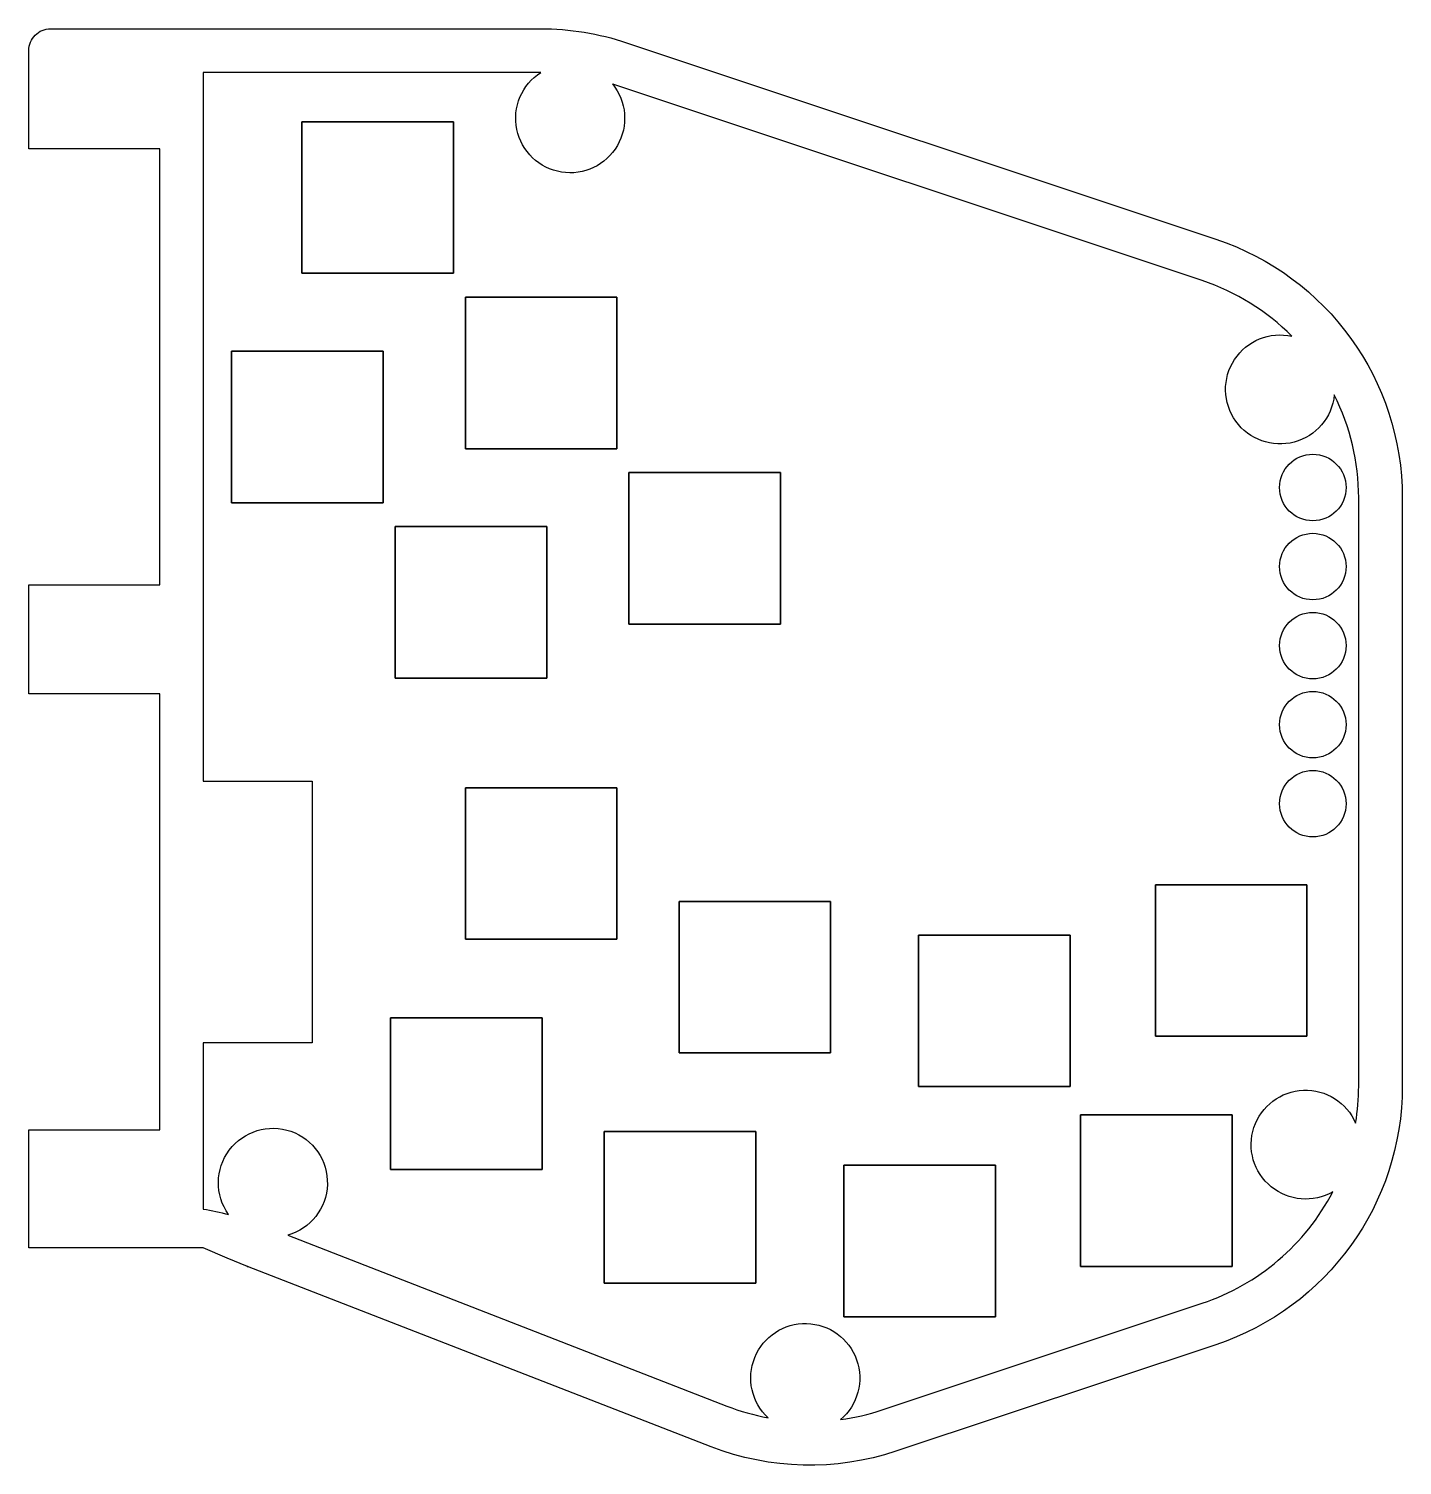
# Model space of a CAD drawing. Header units: millimetres. Extents: x 18 to 144, y -69 to 63.
import ezdxf

# ---------------------------------------------------------------- set-up
doc = ezdxf.new("R2010")
doc.units = ezdxf.units.MM
doc.layers.get('0').update_dxf_attribs({"linetype": 'CONTINUOUS'})

msp = doc.modelspace()

# ---------------------------------------------------------------- linework, layer by layer
for points in [[(18.07, -38.5), (25.07, -38.5), (30.09, -38.5), (30.09, 1.5), (25.07, 1.5), (18.07, 1.5), (18.07, 11.5), (25.07, 11.5), (30.09, 11.5), (30.09, 51.5), (25.07, 51.5), (18.07, 51.5), (18.07, 60.5, -0.414214), (20.07, 62.5), (25.07, 62.5), (65.01, 62.5, -0.080612), (72.91, 61.22), (126.97, 43.2, -0.322823), (144.07, 19.48), (144.07, -34.48, -0.322823), (126.97, -58.2), (97.62, -67.98, -0.174912), (80.66, -67.56), (38.13, -51.02), (36.28, -50.25), (34.07, -49.32), (25.07, -49.32), (18.07, -49.32)], [(140.07, -34.48), (140.07, 19.48, 0.116923), (137.83, 28.91, -2.628113), (133.94, 34.3, 0.116923), (125.71, 39.41), (71.65, 57.43, 0.000483), (71.61, 57.44, -2.628113), (65.05, 58.5, 0.000483), (65.01, 58.5), (34.07, 58.5), (34.07, -6.5), (44.07, -6.5), (44.07, -30.5), (34.07, -30.5), (34.07, -45.76, -0.020573), (36.4, -46.26, -3.166047), (41.82, -48.16), (82.11, -63.83, 0.046899), (85.89, -64.91, -2.629866), (92.53, -65.07, 0.046899), (96.36, -64.18), (125.71, -54.4, 0.194551), (137.69, -44.18, -2.628113), (139.79, -37.88, 0.040661)]]:
    msp.add_lwpolyline(points, format="xyb", close=True)
for points in [[(43.12, 53.97), (57.02, 53.97), (57.02, 40.07), (43.12, 40.07)], [(57.02, 40.07), (57.02, 53.97), (43.12, 53.97), (43.12, 40.07)], [(58.12, 37.88), (72.02, 37.88), (72.02, 23.98), (58.12, 23.98)], [(72.02, 37.88), (58.12, 37.88), (58.12, 23.98), (72.02, 23.98)], [(36.68, 32.93), (50.58, 32.93), (50.58, 19.03), (36.68, 19.03)], [(50.58, 19.03), (50.58, 32.93), (36.68, 32.93), (36.68, 19.03)], [(73.12, 21.79), (87.02, 21.79), (87.02, 7.89), (73.12, 7.89)], [(87.02, 7.89), (87.02, 21.79), (73.12, 21.79), (73.12, 7.89)], [(51.69, 16.84), (65.59, 16.84), (65.59, 2.94), (51.69, 2.94)], [(65.59, 2.94), (65.59, 16.84), (51.69, 16.84), (51.69, 2.94)], [(58.12, -7.12), (72.02, -7.12), (72.02, -21.02), (58.12, -21.02)], [(72.02, -21.02), (72.02, -7.12), (58.12, -7.12), (58.12, -21.02)], [(121.42, -16.01), (135.32, -16.01), (135.32, -29.91), (121.42, -29.91)], [(135.32, -29.91), (135.32, -16.01), (121.42, -16.01), (121.42, -29.91)], [(91.62, -31.44), (77.72, -31.44), (77.72, -17.54), (91.62, -17.54)], [(91.62, -31.44), (91.62, -17.54), (77.72, -17.54), (77.72, -31.44)], [(99.7, -20.63), (113.6, -20.63), (113.6, -34.53), (99.7, -34.53)], [(113.6, -34.53), (113.6, -20.63), (99.7, -20.63), (99.7, -34.53)], [(51.26, -28.23), (65.16, -28.23), (65.16, -42.13), (51.26, -42.13)], [(65.16, -42.13), (65.16, -28.23), (51.26, -28.23), (51.26, -42.13)], [(114.56, -37.13), (128.46, -37.13), (128.46, -51.03), (114.56, -51.03)], [(128.46, -51.03), (128.46, -37.13), (114.56, -37.13), (114.56, -51.03)], [(70.86, -38.65), (84.76, -38.65), (84.76, -52.55), (70.86, -52.55)], [(84.76, -52.55), (84.76, -38.65), (70.86, -38.65), (70.86, -52.55)], [(92.84, -41.74), (106.74, -41.74), (106.74, -55.64), (92.84, -55.64)], [(106.74, -55.64), (106.74, -41.74), (92.84, -41.74), (92.84, -55.64)]]:
    msp.add_lwpolyline(points, close=True)
for centre in [(135.86, 20.42), (135.86, 13.17), (135.86, 5.92), (135.86, -1.33), (135.86, -8.58)]:
    msp.add_circle(centre, 3.05)
msp.add_point((38.13, -51.02))

doc.saveas('drawing.dxf')
